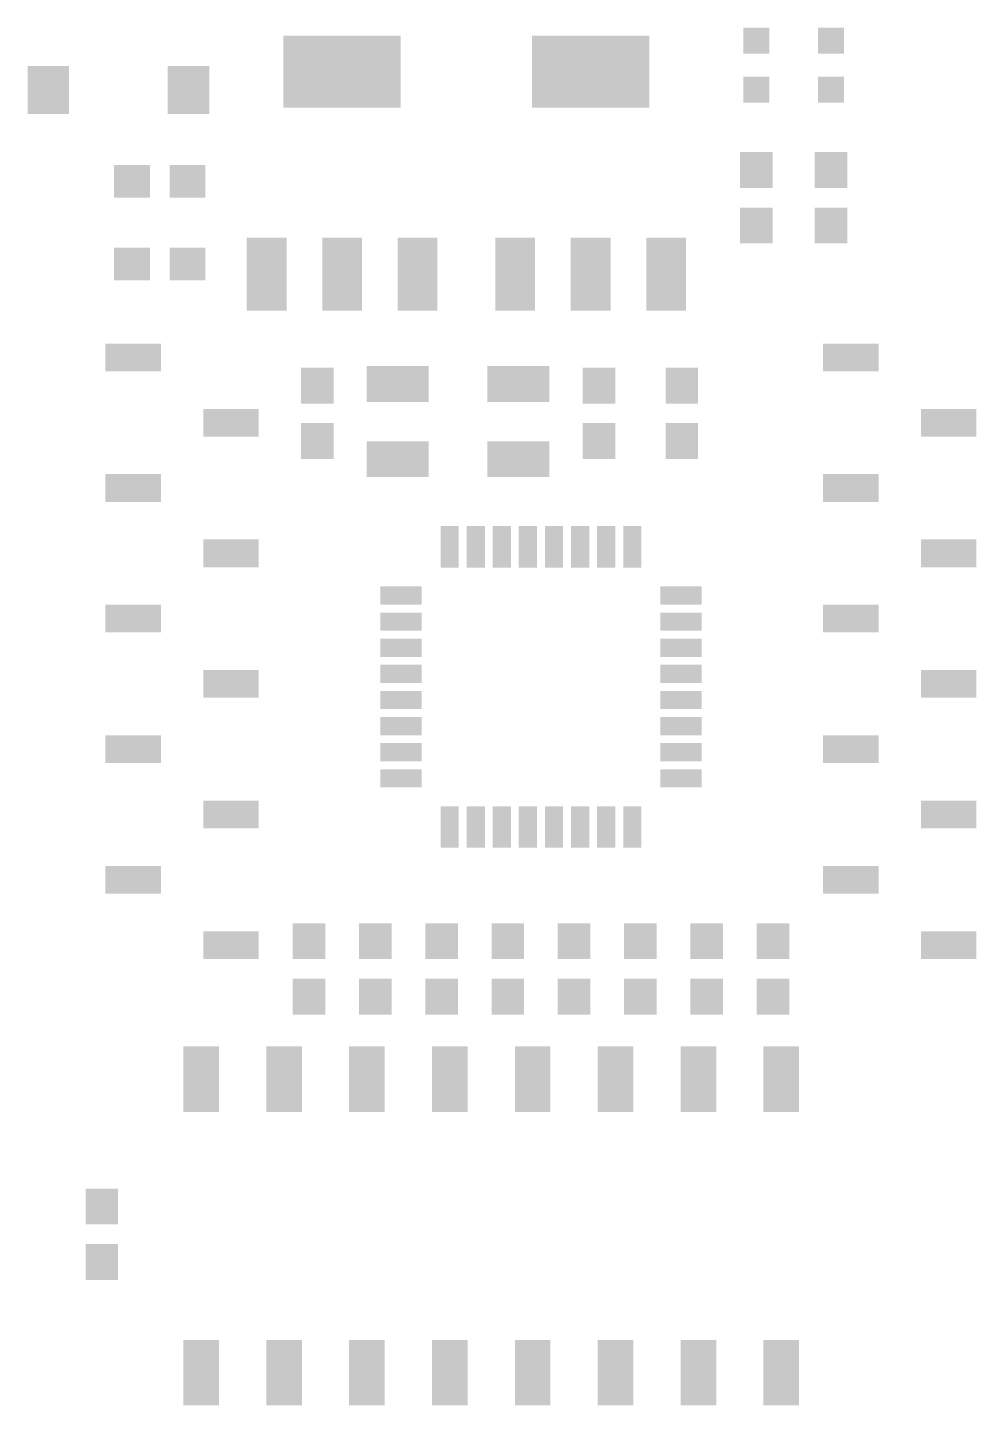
# Model space of a CAD drawing. Extents: x 7.4 to 36.5, y 1.4 to 43.6.
import ezdxf

# ---------------------------------------------------------------- set-up
doc = ezdxf.new("R2010")
doc.units = 0
doc.layers.add('31', color=253, linetype='CONTINUOUS')

# ---------------------------------------------------------------- blocks, each defined once
blk = doc.blocks.new('RECT')
blk.add_solid([(-0.5, -0.5), (0.5, -0.5), (-0.5, 0.5), (0.5, 0.5)])

msp = doc.modelspace()

# ---------------------------------------------------------------- block references
at = {"layer": '31'}
for p, xscale, yscale in [((29.718, 43.168), 0.8, 0.8), ((32.004, 43.168), 0.8, 0.8), ((17.018, 42.215), 3.6, 2.2), ((24.638, 42.215), 3.6, 2.2), ((12.31, 41.656), 1.27, 1.47), ((29.718, 41.668), 0.8, 0.8), ((32.004, 41.668), 0.8, 0.8), ((14.7066, 36.0172), 1.2192, 2.2352), ((17.018, 36.0172), 1.2192, 2.2352), ((19.3294, 36.0172), 1.2192, 2.2352), ((22.3266, 36.0172), 1.2192, 2.2352), ((24.638, 36.0172), 1.2192, 2.2352), ((26.9494, 36.0172), 1.2192, 2.2352), ((12.7, 11.3538), 1.0922, 2.0066), ((15.24, 11.3538), 1.0922, 2.0066), ((17.78, 11.3538), 1.0922, 2.0066), ((20.32, 11.3538), 1.0922, 2.0066), ((22.86, 11.3538), 1.0922, 2.0066), ((25.4, 11.3538), 1.0922, 2.0066), ((27.94, 11.3538), 1.0922, 2.0066), ((30.48, 11.3538), 1.0922, 2.0066), ((12.7, 2.3622), 1.0922, 2.0066), ((15.24, 2.3622), 1.0922, 2.0066), ((17.78, 2.3622), 1.0922, 2.0066), ((20.32, 2.3622), 1.0922, 2.0066), ((22.86, 2.3622), 1.0922, 2.0066), ((25.4, 2.3622), 1.0922, 2.0066), ((27.94, 2.3622), 1.0922, 2.0066), ((30.48, 2.3622), 1.0922, 2.0066)]:
    msp.add_blockref('RECT', p, dxfattribs=dict(at, xscale=xscale, yscale=yscale))
for p, xscale, yscale, rotation in [((8.01, 41.656), 1.27, 1.47, 180), ((10.614, 33.462), 0.85, 1.7, 90), ((32.614, 33.462), 0.85, 1.7, 90), ((18.724, 32.646), 1.9, 1.1, 180), ((22.424, 32.646), 1.9, 1.1, 180), ((13.614, 31.462), 0.85, 1.7, 90), ((35.614, 31.462), 0.85, 1.7, 90), ((18.724, 30.346), 1.9, 1.1, 180), ((22.424, 30.346), 1.9, 1.1, 180), ((10.614, 29.462), 0.85, 1.7, 90), ((32.614, 29.462), 0.85, 1.7, 90), ((20.314, 27.6606), 1.27, 0.5588, 270), ((21.114, 27.6606), 1.27, 0.5588, 270), ((21.914, 27.6606), 1.27, 0.5588, 270), ((22.714, 27.6606), 1.27, 0.5588, 270), ((23.514, 27.6606), 1.27, 0.5588, 270), ((24.314, 27.6606), 1.27, 0.5588, 270), ((25.114, 27.6606), 1.27, 0.5588, 270), ((25.914, 27.6606), 1.27, 0.5588, 270), ((13.614, 27.462), 0.85, 1.7, 90), ((35.614, 27.462), 0.85, 1.7, 90), ((18.8214, 26.168), 0.5588, 1.27, 270), ((27.4066, 26.168), 0.5588, 1.27, 270), ((10.614, 25.462), 0.85, 1.7, 90), ((32.614, 25.462), 0.85, 1.7, 90), ((18.8214, 25.368), 0.5588, 1.27, 270), ((27.4066, 25.368), 0.5588, 1.27, 270), ((18.8214, 24.568), 0.5588, 1.27, 270), ((27.4066, 24.568), 0.5588, 1.27, 270), ((13.614, 23.462), 0.85, 1.7, 90), ((18.8214, 23.768), 0.5588, 1.27, 270), ((27.4066, 23.768), 0.5588, 1.27, 270), ((35.614, 23.462), 0.85, 1.7, 90), ((18.8214, 22.968), 0.5588, 1.27, 270), ((27.4066, 22.968), 0.5588, 1.27, 270), ((18.8214, 22.168), 0.5588, 1.27, 270), ((27.4066, 22.168), 0.5588, 1.27, 270), ((10.614, 21.462), 0.85, 1.7, 90), ((18.8214, 21.368), 0.5588, 1.27, 270), ((27.4066, 21.368), 0.5588, 1.27, 270), ((32.614, 21.462), 0.85, 1.7, 90), ((18.8214, 20.568), 0.5588, 1.27, 270), ((27.4066, 20.568), 0.5588, 1.27, 270), ((13.614, 19.462), 0.85, 1.7, 90), ((35.614, 19.462), 0.85, 1.7, 90), ((20.314, 19.0754), 1.27, 0.5588, 270), ((21.114, 19.0754), 1.27, 0.5588, 270), ((21.914, 19.0754), 1.27, 0.5588, 270), ((22.714, 19.0754), 1.27, 0.5588, 270), ((23.514, 19.0754), 1.27, 0.5588, 270), ((24.314, 19.0754), 1.27, 0.5588, 270), ((25.114, 19.0754), 1.27, 0.5588, 270), ((25.914, 19.0754), 1.27, 0.5588, 270), ((10.614, 17.462), 0.85, 1.7, 90), ((32.614, 17.462), 0.85, 1.7, 90), ((13.614, 15.462), 0.85, 1.7, 90), ((35.614, 15.462), 0.85, 1.7, 90)]:
    msp.add_blockref('RECT', p, dxfattribs=dict(at, xscale=xscale, yscale=yscale, rotation=rotation))
at = {"layer": '31', "xscale": 1.1}
for p, rotation in [((29.718, 39.204), 90), ((32.004, 39.204), 90), ((10.58, 38.862), 180), ((12.28, 38.862), 180), ((29.718, 37.504), 90), ((32.004, 37.504), 90), ((10.58, 36.322), 180), ((12.28, 36.322), 180), ((16.256, 32.6), 90), ((24.892, 32.6), 270), ((27.432, 32.6), 90), ((16.256, 30.9), 90), ((24.892, 30.9), 270), ((27.432, 30.9), 90), ((16.002, 15.582), 270), ((18.034, 15.582), 270), ((20.066, 15.582), 270), ((22.098, 15.582), 270), ((24.13, 15.582), 270), ((26.162, 15.582), 270), ((28.194, 15.582), 270), ((30.226, 15.582), 270), ((16.002, 13.882), 270), ((18.034, 13.882), 270), ((20.066, 13.882), 270), ((22.098, 13.882), 270), ((24.13, 13.882), 270), ((26.162, 13.882), 270), ((28.194, 13.882), 270), ((30.226, 13.882), 270), ((9.652, 7.454), 90), ((9.652, 5.754), 90)]:
    msp.add_blockref('RECT', p, dxfattribs=dict(at, rotation=rotation))

doc.saveas('drawing.dxf')
